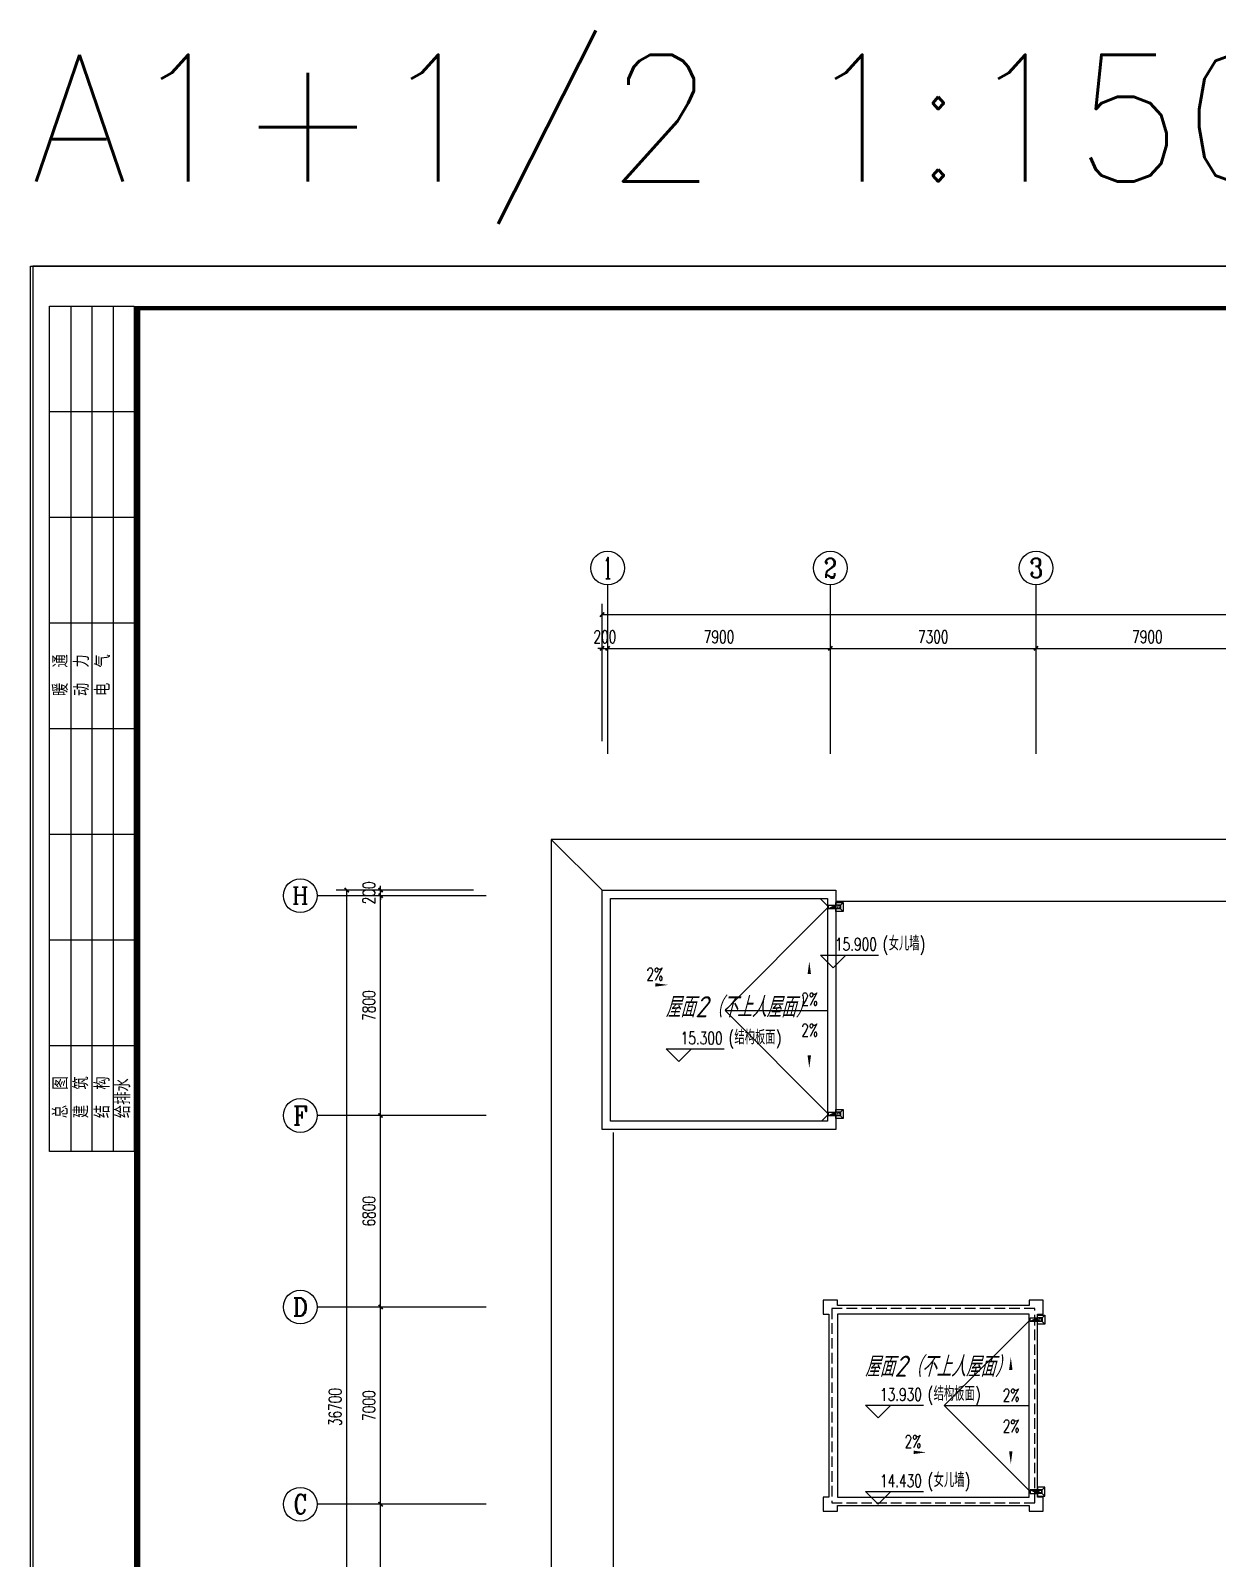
# Model space of a CAD drawing. Extents: x 1398449 to 2142961, y 256969 to 1032940.
# Drawn here: x 1498714 to 1540826, y 300194 to 354426 of the extents above; entities that cross this region are included whole.
import ezdxf
from ezdxf.enums import TextEntityAlignment as Align

# ---------------------------------------------------------------- set-up
doc = ezdxf.new("R2010")
doc.units = 0
doc.header["$LTSCALE"] = 1500
doc.header["$PDSIZE"] = 50
doc.linetypes.add('__DASH', pattern=[0.35, 0.25, -0.1])
for name, color, linetype in [('1-建筑底图', 8, 'Continuous'), ('AXIS_TEXT', 7, 'Continuous'), ('BTTK', 7, 'Continuous'), ('PUB_TITLE', 4, 'Continuous'), ('党校-主楼（一期）参照$0$PUB_TITLE', 7, 'Continuous'), ('水', 5, 'Continuous')]:
    doc.layers.add(name, color=color, linetype=linetype)
doc.layers.add('yichutu', color=7, linetype='Continuous', true_color=0xffffff, plot=False)
doc.styles.add('_TCH_AXIS', font='COMPLEX', dxfattribs={"bigfont": 'GBCBIG'})
doc.styles.add('_TCH_DIM', font='SIMPLEX', dxfattribs={"bigfont": 'GBCBIG'})
doc.styles.add('_TCH_DIM_T3', font='SIMPLEX', dxfattribs={"width": 0.705882, "bigfont": 'GBCBIG'})
doc.styles.add('_TEL_DIM', font='SIMPLEX', dxfattribs={"width": 0.8, "height": 3.5, "bigfont": 'HZTXT'})
doc.styles.add('COMPLEX', font='COMPLEX')
doc.styles.add('HZ(TK)', font='geniso.shx', dxfattribs={"width": 0.9, "bigfont": 'hztxt.shx'})
doc.styles.get("Standard").update_dxf_attribs({"font": 'gbeitc.shx', "bigfont": 'gbcbig.shx'})
doc.linetypes.add('JIEDI', pattern='A,1.25,-0.25,0.25,-0.25,0.625,["/",Standard,S=0.6,R=0,X=0,Y=-0.3],0.625,-0.25,0.25,-0.25', length=4)
doc.dimstyles.new('_TCH_ARCH&&150', dxfattribs={"dimtxt": 446.25, "dimasz": 150, "dimexe": 375, "dimexo": 450, "dimgap": 189.375, "dimtad": 1, "dimdec": 0, "dimzin": 0, "dimdsep": 46, "dimtxsty": '_TCH_DIM_T3', "dimblk": 'ARCHTICK', "dimcen": 0.09, "dimclrt": 7, "dimazin": 2, "dimtfac": 1, "dimtdec": 0, "dimtix": 1, "dimtmove": 2, "dimatfit": 3, "dimfxl": 1, "dimtolj": 1, "dimtzin": 0, "dimarcsym": 0})

# ---------------------------------------------------------------- blocks, each defined once
blk = doc.blocks.new('dggtrgrg')
at = {"layer": '水'}
blk.add_hatch(color=256, dxfattribs=at).paths.add_polyline_path([(-785419, -252262), (-785549, -252262), (-785549, -252522)])
for p, q in [((-785549, -252097), (-785644, -252002)), ((-785549, -252097), (-785549, -252262)), ((-785419, -252097), (-785549, -252097)), ((-785419, -252097), (-785324, -252002)), ((-785419, -252097), (-785419, -252262)), ((-785419, -252262), (-785549, -252522))]:
    blk.add_line(p, q, dxfattribs=at)
for points in [[(-785324, -252002), (-785644, -252002), (-785644, -252262), (-785324, -252262)], [(-785419, -252262), (-785549, -252262), (-785549, -252522), (-785419, -252522)]]:
    blk.add_lwpolyline(points, close=True, dxfattribs=at)
blk.add_circle((-785484, -252162), 50, dxfattribs=at)
blk = doc.blocks.new('_ArchTick')
at = {"color": 0, "linetype": 'ByBlock', "const_width": 0.4}
blk.add_lwpolyline([(-0.5, -0.5), (0.5, 0.5)], dxfattribs=at)
blk = doc.blocks.new('*D515')
at = {"layer": '1-建筑底图', "color": 0, "lineweight": -2, "transparency": 16777216}
for p, q in [((-100, 41881), (-100, 45556)), ((100, 41881), (100, 45556)), ((-100, 45181), (-250, 45181)), ((-100, 45181), (100, 45181)), ((100, 45181), (250, 45181))]:
    blk.add_line(p, q, dxfattribs=at)
at = {"layer": 'Defpoints', "color": 0}
for p in [(100, 45181), (-100, 41431), (100, 41431)]:
    blk.add_point(p, dxfattribs=at)
at = {"layer": '1-建筑底图', "color": 0, "lineweight": -2, "transparency": 16777216, "xscale": 150, "yscale": 150, "zscale": 150}
blk.add_blockref('_ArchTick', (-100, 45181), dxfattribs=at)
at = {"layer": '1-建筑底图', "color": 0, "lineweight": -2, "transparency": 16777216, "xscale": 150, "yscale": 150, "zscale": 150, "rotation": 180}
blk.add_blockref('_ArchTick', (100, 45181), dxfattribs=at)
at = {"layer": '1-建筑底图', "color": 7, "transparency": 16777216, "insert": (0, 45593), "char_height": 446.2, "attachment_point": 5, "style": '_TCH_DIM_T3'}
blk.add_mtext('\\A1;200', dxfattribs=at)
blk = doc.blocks.new('*D516')
at = {"layer": '1-建筑底图', "color": 0, "lineweight": -2, "transparency": 16777216}
for p, q in [((100, 41881), (100, 45556)), ((8000, 41881), (8000, 45556)), ((100, 45181), (8000, 45181))]:
    blk.add_line(p, q, dxfattribs=at)
at = {"layer": 'Defpoints', "color": 0}
for p in [(8000, 45181), (100, 41431), (8000, 41431)]:
    blk.add_point(p, dxfattribs=at)
at = {"layer": '1-建筑底图', "color": 0, "lineweight": -2, "transparency": 16777216, "xscale": 150, "yscale": 150, "zscale": 150, "rotation": 180}
blk.add_blockref('_ArchTick', (100, 45181), dxfattribs=at)
at = {"layer": '1-建筑底图', "color": 0, "lineweight": -2, "transparency": 16777216, "xscale": 150, "yscale": 150, "zscale": 150}
blk.add_blockref('_ArchTick', (8000, 45181), dxfattribs=at)
at = {"layer": '1-建筑底图', "color": 7, "transparency": 16777216, "insert": (4050, 45593), "char_height": 446.2, "attachment_point": 5, "style": '_TCH_DIM_T3'}
blk.add_mtext('\\A1;7900', dxfattribs=at)
blk = doc.blocks.new('*D517')
at = {"layer": '1-建筑底图', "color": 0, "lineweight": -2, "transparency": 16777216}
for p, q in [((8000, 41881), (8000, 45556)), ((15300, 41881), (15300, 45556)), ((8000, 45181), (15300, 45181))]:
    blk.add_line(p, q, dxfattribs=at)
at = {"layer": 'Defpoints', "color": 0}
for p in [(15300, 45181), (8000, 41431), (15300, 41431)]:
    blk.add_point(p, dxfattribs=at)
at = {"layer": '1-建筑底图', "color": 0, "lineweight": -2, "transparency": 16777216, "xscale": 150, "yscale": 150, "zscale": 150, "rotation": 180}
blk.add_blockref('_ArchTick', (8000, 45181), dxfattribs=at)
at = {"layer": '1-建筑底图', "color": 0, "lineweight": -2, "transparency": 16777216, "xscale": 150, "yscale": 150, "zscale": 150}
blk.add_blockref('_ArchTick', (15300, 45181), dxfattribs=at)
at = {"layer": '1-建筑底图', "color": 7, "transparency": 16777216, "insert": (11650, 45593), "char_height": 446.2, "attachment_point": 5, "style": '_TCH_DIM_T3'}
blk.add_mtext('\\A1;7300', dxfattribs=at)
blk = doc.blocks.new('*D518')
at = {"layer": '1-建筑底图', "color": 0, "lineweight": -2, "transparency": 16777216}
for p, q in [((15300, 41881), (15300, 45556)), ((23200, 41881), (23200, 45556)), ((15300, 45181), (23200, 45181))]:
    blk.add_line(p, q, dxfattribs=at)
at = {"layer": 'Defpoints', "color": 0}
for p in [(23200, 45181), (15300, 41431), (23200, 41431)]:
    blk.add_point(p, dxfattribs=at)
at = {"layer": '1-建筑底图', "color": 0, "lineweight": -2, "transparency": 16777216, "xscale": 150, "yscale": 150, "zscale": 150, "rotation": 180}
blk.add_blockref('_ArchTick', (15300, 45181), dxfattribs=at)
at = {"layer": '1-建筑底图', "color": 0, "lineweight": -2, "transparency": 16777216, "xscale": 150, "yscale": 150, "zscale": 150}
blk.add_blockref('_ArchTick', (23200, 45181), dxfattribs=at)
at = {"layer": '1-建筑底图', "color": 7, "transparency": 16777216, "insert": (19250, 45593), "char_height": 446.2, "attachment_point": 5, "style": '_TCH_DIM_T3'}
blk.add_mtext('\\A1;7900', dxfattribs=at)
blk = doc.blocks.new('*D474')
at = {"layer": '1-建筑底图', "color": 0, "lineweight": -2, "transparency": 16777216}
for p, q in [((-100, 41881), (-100, 46756)), ((139100, 41881), (139100, 46756)), ((-100, 46381), (139100, 46381))]:
    blk.add_line(p, q, dxfattribs=at)
at = {"layer": 'Defpoints', "color": 0}
for p in [(139100, 46381), (-100, 41431), (139100, 41431)]:
    blk.add_point(p, dxfattribs=at)
at = {"layer": '1-建筑底图', "color": 0, "lineweight": -2, "transparency": 16777216, "xscale": 150, "yscale": 150, "zscale": 150, "rotation": 180}
blk.add_blockref('_ArchTick', (-100, 46381), dxfattribs=at)
at = {"layer": '1-建筑底图', "color": 0, "lineweight": -2, "transparency": 16777216, "xscale": 150, "yscale": 150, "zscale": 150}
blk.add_blockref('_ArchTick', (139100, 46381), dxfattribs=at)
at = {"layer": '1-建筑底图', "color": 7, "transparency": 16777216, "insert": (69500, 46793), "char_height": 446.2, "attachment_point": 5, "style": '_TCH_DIM_T3'}
blk.add_mtext('\\A1;139200', dxfattribs=at)
blk = doc.blocks.new('_AXISO')
blk.add_circle((0, 0), 0.5)
at = {"layer": 'AXIS_TEXT', "style": 'COMPLEX', "width": 1.041667}
blk.add_attdef('A', text='', height=0.56, dxfattribs=at).set_placement((-0.25, -0.28), (0.25, -0.28), align=Align.FIT)
blk = doc.blocks.new('*D485')
at = {"layer": '1-建筑底图', "color": 0, "lineweight": -2, "transparency": 16777216}
for p, q in [((-4657, 14800), (-8332, 14800)), ((-7957, 7900), (-7957, 14800)), ((-4657, 7900), (-8332, 7900))]:
    blk.add_line(p, q, dxfattribs=at)
at = {"layer": 'Defpoints', "color": 0}
for p in [(-7957, 14800), (-4207, 14800), (-4207, 7900)]:
    blk.add_point(p, dxfattribs=at)
at = {"layer": '1-建筑底图', "color": 0, "lineweight": -2, "transparency": 16777216, "xscale": 150, "yscale": 150, "zscale": 150}
for p, rotation in [((-7957, 14800), 90), ((-7957, 7900), 270)]:
    blk.add_blockref('_ArchTick', p, dxfattribs=dict(at, rotation=rotation))
at = {"layer": '1-建筑底图', "color": 7, "transparency": 16777216, "insert": (-8370, 11350), "char_height": 446.2, "attachment_point": 5, "rotation": 90, "style": '_TCH_DIM_T3'}
blk.add_mtext('\\A1;6900', dxfattribs=at)
blk = doc.blocks.new('*D486')
at = {"layer": '1-建筑底图', "color": 0, "lineweight": -2, "transparency": 16777216}
for p, q in [((-4657, 21800), (-8332, 21800)), ((-7957, 14800), (-7957, 21800)), ((-4657, 14800), (-8332, 14800))]:
    blk.add_line(p, q, dxfattribs=at)
at = {"layer": 'Defpoints', "color": 0}
for p in [(-7957, 21800), (-4207, 21800), (-4207, 14800)]:
    blk.add_point(p, dxfattribs=at)
at = {"layer": '1-建筑底图', "color": 0, "lineweight": -2, "transparency": 16777216, "xscale": 150, "yscale": 150, "zscale": 150}
for p, rotation in [((-7957, 21800), 90), ((-7957, 14800), 270)]:
    blk.add_blockref('_ArchTick', p, dxfattribs=dict(at, rotation=rotation))
at = {"layer": '1-建筑底图', "color": 7, "transparency": 16777216, "insert": (-8370, 18300), "char_height": 446.2, "attachment_point": 5, "rotation": 90, "style": '_TCH_DIM_T3'}
blk.add_mtext('\\A1;7000', dxfattribs=at)
blk = doc.blocks.new('*D487')
at = {"layer": '1-建筑底图', "color": 0, "lineweight": -2, "transparency": 16777216}
for p, q in [((-4657, 28600), (-8332, 28600)), ((-7957, 21800), (-7957, 28600)), ((-4657, 21800), (-8332, 21800))]:
    blk.add_line(p, q, dxfattribs=at)
at = {"layer": 'Defpoints', "color": 0}
for p in [(-7957, 28600), (-4207, 28600), (-4207, 21800)]:
    blk.add_point(p, dxfattribs=at)
at = {"layer": '1-建筑底图', "color": 0, "lineweight": -2, "transparency": 16777216, "xscale": 150, "yscale": 150, "zscale": 150}
for p, rotation in [((-7957, 28600), 90), ((-7957, 21800), 270)]:
    blk.add_blockref('_ArchTick', p, dxfattribs=dict(at, rotation=rotation))
at = {"layer": '1-建筑底图', "color": 7, "transparency": 16777216, "insert": (-8370, 25200), "char_height": 446.2, "attachment_point": 5, "rotation": 90, "style": '_TCH_DIM_T3'}
blk.add_mtext('\\A1;6800', dxfattribs=at)
blk = doc.blocks.new('*D488')
at = {"layer": '1-建筑底图', "color": 0, "lineweight": -2, "transparency": 16777216}
for p, q in [((-4657, 36400), (-8332, 36400)), ((-7957, 28600), (-7957, 36400)), ((-4657, 28600), (-8332, 28600))]:
    blk.add_line(p, q, dxfattribs=at)
at = {"layer": 'Defpoints', "color": 0}
for p in [(-7957, 36400), (-4207, 36400), (-4207, 28600)]:
    blk.add_point(p, dxfattribs=at)
at = {"layer": '1-建筑底图', "color": 0, "lineweight": -2, "transparency": 16777216, "xscale": 150, "yscale": 150, "zscale": 150}
for p, rotation in [((-7957, 36400), 90), ((-7957, 28600), 270)]:
    blk.add_blockref('_ArchTick', p, dxfattribs=dict(at, rotation=rotation))
at = {"layer": '1-建筑底图', "color": 7, "transparency": 16777216, "insert": (-8370, 32500), "char_height": 446.2, "attachment_point": 5, "rotation": 90, "style": '_TCH_DIM_T3'}
blk.add_mtext('\\A1;7800', dxfattribs=at)
blk = doc.blocks.new('*D489')
at = {"layer": '1-建筑底图', "color": 0, "lineweight": -2, "transparency": 16777216}
for p, q in [((-4657, 36600), (-8332, 36600)), ((-4657, 36400), (-8332, 36400)), ((-7957, 36600), (-7957, 36750)), ((-7957, 36400), (-7957, 36600)), ((-7957, 36400), (-7957, 36250))]:
    blk.add_line(p, q, dxfattribs=at)
at = {"layer": 'Defpoints', "color": 0}
for p in [(-7957, 36600), (-4207, 36600), (-4207, 36400)]:
    blk.add_point(p, dxfattribs=at)
at = {"layer": '1-建筑底图', "color": 0, "lineweight": -2, "transparency": 16777216, "xscale": 150, "yscale": 150, "zscale": 150}
for p, rotation in [((-7957, 36600), 270), ((-7957, 36400), 90)]:
    blk.add_blockref('_ArchTick', p, dxfattribs=dict(at, rotation=rotation))
at = {"layer": '1-建筑底图', "color": 7, "transparency": 16777216, "insert": (-8370, 36500), "char_height": 446.2, "attachment_point": 5, "rotation": 90, "style": '_TCH_DIM_T3'}
blk.add_mtext('\\A1;200', dxfattribs=at)
blk = doc.blocks.new('*D490')
at = {"layer": '1-建筑底图', "color": 0, "lineweight": -2, "transparency": 16777216}
for p, q in [((-4657, 36600), (-9532, 36600)), ((-9157, -100), (-9157, 36600)), ((-4657, -100), (-9532, -100))]:
    blk.add_line(p, q, dxfattribs=at)
at = {"layer": 'Defpoints', "color": 0}
for p in [(-9157, 36600), (-4207, 36600), (-4207, -100)]:
    blk.add_point(p, dxfattribs=at)
at = {"layer": '1-建筑底图', "color": 0, "lineweight": -2, "transparency": 16777216, "xscale": 150, "yscale": 150, "zscale": 150}
for p, rotation in [((-9157, 36600), 90), ((-9157, -100), 270)]:
    blk.add_blockref('_ArchTick', p, dxfattribs=dict(at, rotation=rotation))
at = {"layer": '1-建筑底图', "color": 7, "transparency": 16777216, "insert": (-9570, 18250), "char_height": 446.2, "attachment_point": 5, "rotation": 90, "style": '_TCH_DIM_T3'}
blk.add_mtext('\\A1;36700', dxfattribs=at)
blk = doc.blocks.new('vhtemplate_2020年新竖式图框_A1_1_2', base_point=(-420.5, 0))
at = {"layer": 'PUB_TITLE'}
for p, q in [((-416, 384.5), (-416, 584.5)), ((-416, 584.5), (-396, 584.5)), ((-411, 584.5), (-411, 384.5)), ((-406, 584.5), (-406, 384.5)), ((-401, 584.5), (-401, 384.5)), ((-396, 584.5), (-396, 384.5)), ((-396, 559.5), (-416, 559.5)), ((-396, 534.5), (-416, 534.5)), ((-396, 509.5), (-416, 509.5)), ((-396, 484.5), (-416, 484.5)), ((-396, 459.5), (-416, 459.5)), ((-396, 434.5), (-416, 434.5)), ((-396, 409.5), (-416, 409.5)), ((-396, 384.5), (-416, 384.5))]:
    blk.add_line(p, q, dxfattribs=at)
at = {"layer": 'PUB_TITLE', "color": 7}
blk.add_lwpolyline([(-420.5, 594), (841, 594), (841, 0), (-420.5, 0)], close=True, dxfattribs=at)
at = {"layer": 'PUB_TITLE', "const_width": 1}
blk.add_lwpolyline([(-395.5, 10), (831, 10), (831, 584), (-395.5, 584)], close=True, dxfattribs=at)
at = {"layer": 'BTTK', "color": 4, "style": 'HZ(TK)', "width": 0.9}
for tag, p in [('合作单位', (796, 511.5)), ('建设单位', (796, 209.5)), ('工程名称', (796, 176.5)), ('子项名称', (806, 160)), ('图纸名称', (796, 141))]:
    blk.add_attdef(tag, text='', height=3.5, dxfattribs=at).set_placement(p, align=Align.MIDDLE_CENTER)
for tag, p in [('注册证书号', (808.5, 309.01)), ('注册印章号', (808.5, 301.01)), ('设计号', (806, 193)), ('图别', (789.75, 34)), ('图号', (822.25, 34)), ('版本号', (789.75, 26)), ('日期', (822.25, 26))]:
    blk.add_attdef(tag, text='', height=3.5, dxfattribs=at).set_placement(p, align=Align.MIDDLE)
at = {"layer": 'PUB_TITLE', "style": 'HZ(TK)', "width": 0.9}
for s, p in [('暖  通', (-411.68, 492.22)), ('动  力', (-406.68, 492.22)), ('电  气', (-401.68, 492.22)), ('总  图', (-411.68, 392.34)), ('建  筑', (-406.8, 392.34)), ('结  构', (-401.8, 392.34)), ('给排水', (-396.93, 392.34))]:
    blk.add_text(s, height=3.5, rotation=90, dxfattribs=at).set_placement(p)
blk = doc.blocks.new('yct-1261-594-189225-89100-150-1004.0')
at = {"layer": 'yichutu', "color": 7, "true_color": 0xffffff}
blk.add_lwpolyline([(0, 0), (0, 89100), (189225, 89100), (189225, 0)], close=True, dxfattribs=at)
at = {"layer": 'yichutu', "color": 7, "true_color": 0xffffff, "style": '_TEL_DIM'}
blk.add_text('A1+1/2 1:150', height=4500, dxfattribs=at).set_placement((0, 92100))
blk = doc.blocks.new('1-五层建筑底图')
at = {"layer": '1-建筑底图'}
for p, q in [((100, 41430.7), (100, 47430.7)), ((8000, 41430.7), (8000, 47430.7)), ((15300, 41430.7), (15300, 47430.7)), ((-4207.1, 36400), (-10207.1, 36400)), ((7940, 36000), (4265, 32325)), ((7940, 36000), (7640, 36300)), ((8100, 33845.7), (7650, 34295.7)), ((7650, 34295.7), (9710, 34295.7)), ((8100, 33845.7), (8550, 34295.7)), ((4265, 32325), (7900, 32325)), ((7940, 28650), (4265, 32325)), ((2626.1, 30518), (2176.1, 30968)), ((2176.1, 30968), (4236.1, 30968)), ((2626.1, 30518), (3076.1, 30968)), ((-4207.1, 28600), (-10207.1, 28600)), ((7940, 28650), (7690, 28400)), ((-4207.1, 21800), (-10207.1, 21800)), ((15090, 21350), (12040, 18300)), ((9696.6, 17865.5), (9246.6, 18315.5)), ((9246.6, 18315.5), (11306.6, 18315.5)), ((9696.6, 17865.5), (10146.6, 18315.5)), ((12040, 18300), (15050, 18300)), ((15090, 15250), (12040, 18300)), ((9696.6, 14800), (9246.6, 15250)), ((9246.6, 15250), (11306.6, 15250)), ((9696.6, 14800), (10146.6, 15250)), ((-4207.1, 14800), (-10207.1, 14800))]:
    blk.add_line(p, q, dxfattribs=at)
at = {"layer": '1-建筑底图', "color": 251}
blk.add_line((-100, 36600), (-1900, 38400), dxfattribs=at)
for points in [[(25200, 31500), (25200, 38400), (-1900, 38400), (-1900, -1900), (25200, -1900), (25200, 28100)], [(31200, 31100), (23000, 31100), (23000, 36200), (8200, 36200)], [(300, 28000), (300, 300), (23000, 300), (23000, 8100), (23500, 8100), (23500, 10750), (23000, 10750), (23000, 25753.2), (23500, 25753.2), (23500, 28500), (31200, 28500), (31200, 28500)]]:
    blk.add_lwpolyline(points, dxfattribs=at)
at = {"layer": '1-建筑底图'}
for points in [[(-100, 36600), (8200, 36600), (8200, 28100), (-100, 28100)], [(200, 36300), (7900, 36300), (7900, 28400), (200, 28400)], [(8250, 15050), (15050, 15050), (15050, 21550), (8250, 21550)]]:
    blk.add_lwpolyline(points, close=True, dxfattribs=at)
for points in [[(7253.2, 33104.7, 0, 0, 0), (7253.2, 34070.2, 0, 120, 0), (7253.2, 33620.2, 0, 0, 0)], [(1278, 33234.2, 0, 0, 0), (2243.6, 33234.2, 0, 120, 0), (1793.6, 33234.2, 0, 0, 0)], [(7253.2, 31245.3, 0, 0, 0), (7253.2, 30279.8, 0, 120, 0), (7253.2, 30729.8, 0, 0, 0)], [(14403.2, 19054.7, 0, 0, 0), (14403.2, 20020.2, 0, 120, 0), (14403.2, 19570.2, 0, 0, 0)], [(14403.2, 17195.3, 0, 0, 0), (14403.2, 16229.8, 0, 120, 0), (14403.2, 16679.8, 0, 0, 0)], [(10437.2, 16642.7, 0, 0, 0), (11402.7, 16642.7, 0, 120, 0), (10952.7, 16642.7, 0, 0, 0)]]:
    blk.add_lwpolyline(points, format="xyseb", dxfattribs=at)
for points in [[(8250, 21850), (8250, 22050), (7750, 22050), (7750, 21550), (7950, 21550)], [(15050, 21850), (8250, 21850)], [(15350, 21550), (15550, 21550), (15550, 22050), (15050, 22050), (15050, 21850)], [(7950, 21550), (7950, 15050)], [(15350, 15050), (15350, 21550)], [(7950, 15050), (7750, 15050), (7750, 14550), (8250, 14550), (8250, 14750), (15050, 14750)], [(15050, 14750), (15050, 14550), (15550, 14550), (15550, 15050), (15350, 15050)]]:
    blk.add_lwpolyline(points, dxfattribs=at)
at = {"layer": '1-建筑底图', "linetype": '__DASH'}
blk.add_lwpolyline([(8050, 14850), (15250, 14850), (15250, 21750), (8050, 21750)], close=True, dxfattribs=at)
at = {"layer": '1-建筑底图'}
ref = blk.add_blockref('_AXISO', (100, 48030.7), dxfattribs=dict(at, xscale=1200, yscale=1200, zscale=1200))
ref.add_attrib('A', '1', dxfattribs={"layer": 'AXIS_TEXT', "height": 772.1, "style": '_TCH_AXIS'}).set_placement((-65.5, 47644.6), (265.4, 47644.6), align=Align.FIT)
ref = blk.add_blockref('_AXISO', (8000, 48030.7), dxfattribs=dict(at, xscale=1200, yscale=1200, zscale=1200))
ref.add_attrib('A', '2', dxfattribs={"layer": 'AXIS_TEXT', "height": 698.9, "style": '_TCH_AXIS'}).set_placement((7767, 47681.2), (8233, 47681.2), align=Align.FIT)
ref = blk.add_blockref('_AXISO', (15300, 48030.7), dxfattribs=dict(at, xscale=1200, yscale=1200, zscale=1200))
ref.add_attrib('A', '3', dxfattribs={"layer": 'AXIS_TEXT', "height": 698.9, "style": '_TCH_AXIS'}).set_placement((15067, 47681.2), (15533, 47681.2), align=Align.FIT)
ref = blk.add_blockref('_AXISO', (-10807.1, 36400), dxfattribs=dict(at, xscale=1200, yscale=1200, zscale=1200))
ref.add_attrib('A', 'H', dxfattribs={"layer": 'AXIS_TEXT', "height": 608.3, "style": '_TCH_AXIS'}).set_placement((-11096.7, 36095.9), (-10517.4, 36095.9), align=Align.FIT)
at = {"layer": '1-建筑底图', "xscale": -1, "rotation": 270}
for p in [(260461.7, 821484.2), (260461.7, 814134.2), (267611.7, 806834.2)]:
    blk.add_blockref('dggtrgrg', p, dxfattribs=at)
at = {"layer": '1-建筑底图'}
ref = blk.add_blockref('_AXISO', (-10807.1, 28600), dxfattribs=dict(at, xscale=1200, yscale=1200, zscale=1200))
ref.add_attrib('A', 'F', dxfattribs={"layer": 'AXIS_TEXT', "height": 668.2, "style": '_TCH_AXIS'}).set_placement((-11061.6, 28265.9), (-10552.5, 28265.9), align=Align.FIT)
ref = blk.add_blockref('_AXISO', (-10807.1, 21800), dxfattribs=dict(at, xscale=1200, yscale=1200, zscale=1200))
ref.add_attrib('A', 'D', dxfattribs={"layer": 'AXIS_TEXT', "height": 652.9, "style": '_TCH_AXIS'}).set_placement((-11071.3, 21473.6), (-10542.8, 21473.6), align=Align.FIT)
ref = blk.add_blockref('_AXISO', (-10807.1, 14800), dxfattribs=dict(at, xscale=1200, yscale=1200, zscale=1200))
ref.add_attrib('A', 'C', dxfattribs={"layer": 'AXIS_TEXT', "height": 683.5, "style": '_TCH_AXIS'}).set_placement((-11051.2, 14458.2), (-10562.9, 14458.2), align=Align.FIT)
at = {"layer": '1-建筑底图', "rotation": 270}
blk.add_blockref('dggtrgrg', (267611.7, -770234.3), dxfattribs=at)
at = {"layer": '1-建筑底图', "color": 7, "style": '_TCH_DIM', "width": 0.705882}
for s, height, p in [('15.900', 446.25, (8165, 34453.2)), ('(', 446.2, (9860, 34453.2)), (')', 446.2, (11175.8, 34453.2)), ('2%', 446.25, (1475.8, 33391.7)), ('2%', 446.25, (6968.2, 32500.9)), ('15.300', 446.25, (2691.1, 31125.5)), ('(', 446.2, (4386.1, 31125.5)), (')', 446.2, (6070.5, 31125.5)), ('2%', 446.25, (6968.2, 31402.8)), ('(', 446.2, (11456.6, 18473)), (')', 446.2, (13141, 18473)), ('13.930', 446.25, (9761.6, 18473)), ('2%', 446.25, (14118.2, 18450.9)), ('2%', 446.25, (14118.2, 17352.8)), ('2%', 446.25, (10634.9, 16800.2)), ('14.430', 446.25, (9761.6, 15407.5)), ('(', 446.2, (11456.6, 15407.5)), (')', 446.2, (12772.4, 15407.5))]:
    blk.add_text(s, height=height, dxfattribs=at).set_placement(p)
at = {"layer": '1-建筑底图', "color": 7, "style": '_TCH_DIM'}
for s, p in [('女儿墙', (10070, 34453.2)), ('结构板面', (4596.1, 31125.5)), ('结构板面', (11666.6, 18473)), ('女儿墙', (11666.6, 15407.5))]:
    blk.add_text(s, height=506.38, dxfattribs=at).set_placement(p)
at = {"layer": '1-建筑底图'}
for s, height, p in [('屋面', 723.4, (2152.2, 32085)), ('2', 750, (3205.3, 32085)), ('（不上人屋面）', 723.4, (3642.8, 32085)), ('屋面', 723.4, (9222.7, 19325.1)), ('2', 750, (10275.8, 19325.1)), ('（不上人屋面）', 723.4, (10713.3, 19325.1))]:
    blk.add_text(s, height=height, dxfattribs=at).set_placement(p)
for p1, p2, distance, picture, middle in [((-100, 41430.7), (139100, 41430.7), 4950, '*D474', (69500, 46793.2)), ((-100, 41430.7), (100, 41430.7), 3750, '*D515', (0, 45593.2)), ((100, 41430.7), (8000, 41430.7), 3750, '*D516', (4050, 45593.2)), ((8000, 41430.7), (15300, 41430.7), 3750, '*D517', (11650, 45593.2)), ((15300, 41430.7), (23200, 41430.7), 3750, '*D518', (19250, 45593.2)), ((-4207.1, 36400), (-4207.1, 36600), 3750, '*D489', (-8369.6, 36500)), ((-4207.1, -100), (-4207.1, 36600), 4950, '*D490', (-9569.6, 18250)), ((-4207.1, 28600), (-4207.1, 36400), 3750, '*D488', (-8369.6, 32500)), ((-4207.1, 21800), (-4207.1, 28600), 3750, '*D487', (-8369.6, 25200)), ((-4207.1, 14800), (-4207.1, 21800), 3750, '*D486', (-8369.6, 18300)), ((-4207.1, 7900), (-4207.1, 14800), 3750, '*D485', (-8369.6, 11350))]:
    dim = blk.add_aligned_dim(p1=p1, p2=p2, distance=distance, dimstyle='_TCH_ARCH&&150', dxfattribs=at)
    dim.commit()
    dim.dimension.update_dxf_attribs({"geometry": picture, "text_midpoint": middle})

msp = doc.modelspace()

# ---------------------------------------------------------------- linework, layer by layer
at = {"layer": '党校-主楼（一期）参照$0$PUB_TITLE'}
msp.add_lwpolyline([(1498789.3, 256969), (1687939.3, 256969), (1687939.3, 346069), (1498789.3, 346069)], close=True, dxfattribs=at)
at = {"layer": '党校-主楼（一期）参照$0$PUB_TITLE', "const_width": 150}
msp.add_lwpolyline([(1502539.3, 258469), (1686439.3, 258469), (1686439.3, 344569), (1502539.3, 344569)], close=True, dxfattribs=at)

# ---------------------------------------------------------------- block references
at = {"xscale": 150, "yscale": 150, "zscale": 150}
msp.add_blockref('vhtemplate_2020年新竖式图框_A1_1_2', (1498714.3, 256969), dxfattribs=at)
at = {"layer": '1-建筑底图', "linetype": 'JIEDI'}
msp.add_blockref('1-五层建筑底图', (1519091, 287317.1), dxfattribs=at)
at = {"layer": 'yichutu'}
msp.add_blockref('yct-1261-594-189225-89100-150-1004.0', (1498714.3, 256969), dxfattribs=at)

doc.saveas('drawing.dxf')
